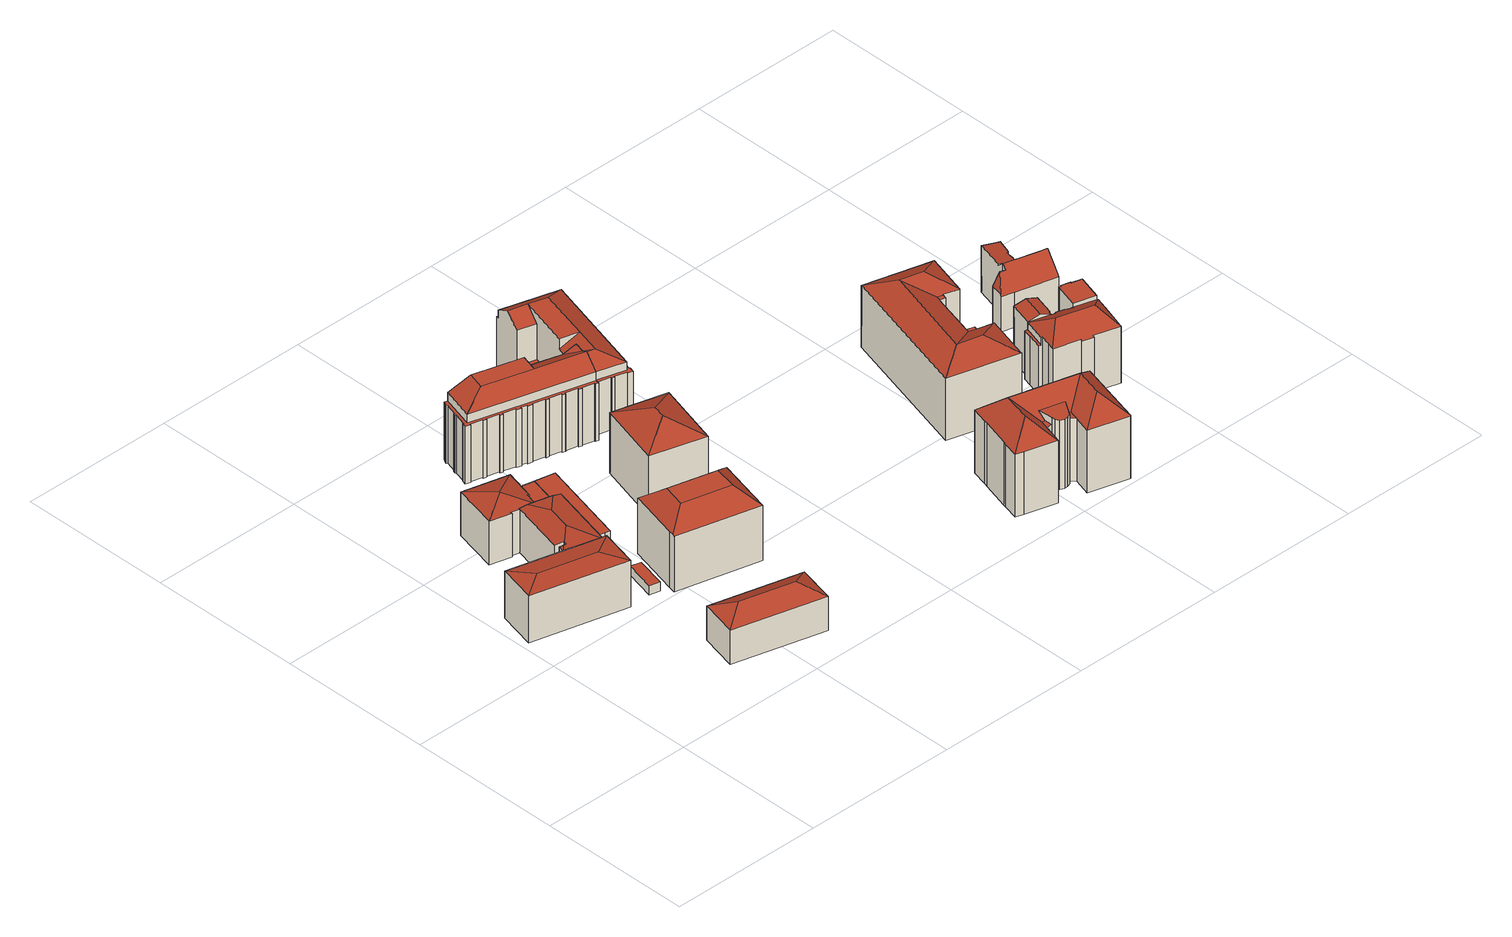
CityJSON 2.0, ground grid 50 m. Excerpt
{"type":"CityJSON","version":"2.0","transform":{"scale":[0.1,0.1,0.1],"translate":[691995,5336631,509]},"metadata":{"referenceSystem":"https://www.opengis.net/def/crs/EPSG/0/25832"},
"CityObjects":{
"building1":{"type":"Building","attributes":{"Gemeindeschluessel":"09162000","HoeheDach":"528.420","HoeheGrund":"511.654","Methode":"1000","NiedrigsteTraufeDesGebaeudes":"527.401","Geometrietyp2DReferenz":"3000","function":"31001_1000","roofType":"3200","measuredHeight":16.77,"storeysAboveGround":5},"address":[{"country":"Germany","locality":"München","thoroughfareName":"Georgenstraße 2"}],"geometry":[{"type":"Solid","lod":"2","boundaries":[[[[0,1,2,3]],[[4,5,6,1]],[[6,7,8,9]],[[1,6,9,2]],[[7,6,5]],[[9,8,10,11,3,2]],[[7,12,10,8]],[[12,13,11,10]],[[4,0,13,12,7,5]],[[13,0,3,11]],[[0,4,1]]]],"semantics":{"surfaces":[{"type":"WallSurface"},{"type":"RoofSurface","Dachneigung":"80.921","Dachorientierung":"194.088","Flaeche":"163.207","Z_MAX":"16.767","Z_MAX_ASL":"528.420","Z_MIN":"15.747","Z_MIN_ASL":"527.401"},{"type":"RoofSurface","Dachneigung":"80.929","Dachorientierung":"284.058","Flaeche":"41.142","Z_MAX":"16.767","Z_MAX_ASL":"528.420","Z_MIN":"15.748","Z_MIN_ASL":"527.402"},{"type":"GroundSurface"},{"type":"RoofSurface","Dachneigung":"80.928","Dachorientierung":"14.071","Flaeche":"163.445","Z_MAX":"16.767","Z_MAX_ASL":"528.420","Z_MIN":"15.747","Z_MIN_ASL":"527.401"},{"type":"RoofSurface","Dachneigung":"80.922","Dachorientierung":"104.102","Flaeche":"41.203","Z_MAX":"16.767","Z_MAX_ASL":"528.420","Z_MIN":"15.747","Z_MIN_ASL":"527.401"}],"values":[[0,1,0,0,2,3,0,0,4,0,5]]}}]},
"building2":{"type":"Building","attributes":{"Gemeindeschluessel":"09162000","HoeheDach":"527.290","HoeheGrund":"511.660","Methode":"2000","NiedrigsteTraufeDesGebaeudes":"526.295","Geometrietyp2DReferenz":"3000","function":"31001_1000","roofType":"3200","measuredHeight":15.63,"storeysAboveGround":5},"geometry":[{"type":"Solid","lod":"2","boundaries":[[[[14,15,16,17,18,19,20,21]],[[22,23,17,16]],[[24,25,26,27,11]],[[28,18,17,23,29]],[[25,30,22,16,15,26]],[[31,32,33,34,35]],[[36,37,38,10]],[[30,25,24,39]],[[10,38,40,31,35,41,42,43,28,29,39,24,11]],[[29,23,22,30,39]],[[36,27,26,15,14,34,33,44,37]],[[35,34,14,21,41]],[[19,18,28,43]],[[27,36,10,11]],[[20,19,43,42]],[[45,32,31,40]],[[33,32,45,44]],[[21,20,42,41]],[[38,37,44,45,40]]]],"semantics":{"surfaces":[{"type":"RoofSurface","Dachneigung":"81.248","Dachorientierung":"283.947","Flaeche":"102.027","Z_MAX":"15.630","Z_MAX_ASL":"527.290","Z_MIN":"14.637","Z_MIN_ASL":"526.297"},{"type":"RoofSurface","Dachneigung":"84.153","Dachorientierung":"14.069","Flaeche":"22.922","Z_MAX":"15.630","Z_MAX_ASL":"527.290","Z_MIN":"15.029","Z_MIN_ASL":"526.690"},{"type":"WallSurface"},{"type":"RoofSurface","Dachneigung":"81.248","Dachorientierung":"103.947","Flaeche":"106.291","Z_MAX":"15.630","Z_MAX_ASL":"527.290","Z_MIN":"14.637","Z_MIN_ASL":"526.298"},{"type":"GroundSurface"},{"type":"RoofSurface","Dachneigung":"84.153","Dachorientierung":"194.082","Flaeche":"59.536","Z_MAX":"15.630","Z_MAX_ASL":"527.290","Z_MIN":"14.635","Z_MIN_ASL":"526.295"},{"type":"RoofSurface","Dachneigung":"81.248","Dachorientierung":"283.947","Flaeche":"1.558","Z_MAX":"14.948","Z_MAX_ASL":"526.609","Z_MIN":"14.723","Z_MIN_ASL":"526.384"}],"values":[[0,1,2,2,3,2,2,2,4,2,5,2,2,2,2,2,6,2,2]]}}]},
"building3":{"type":"Building","attributes":{"Gemeindeschluessel":"09162000","HoeheDach":"526.576","HoeheGrund":"511.751","Methode":"1000","NiedrigsteTraufeDesGebaeudes":"523.169","Geometrietyp2DReferenz":"3000","function":"31001_9998","roofType":"3200","measuredHeight":14.82,"storeysAboveGround":4},"address":[{"country":"Germany","locality":"München","thoroughfareName":"Leopoldstraße 5"}],"geometry":[{"type":"Solid","lod":"2","boundaries":[[[[46,47,48]],[[47,49,50,48]],[[50,51,52,53]],[[47,46,51,49]],[[51,50,49]],[[54,53,52,55]],[[52,51,46,55]],[[48,50,53,54]],[[46,48,54,55]]]],"semantics":{"surfaces":[{"type":"RoofSurface","Dachneigung":"61.515","Dachorientierung":"104.083","Flaeche":"44.832","Z_MAX":"14.825","Z_MAX_ASL":"526.576","Z_MIN":"11.418","Z_MIN_ASL":"523.169"},{"type":"RoofSurface","Dachneigung":"61.511","Dachorientierung":"194.087","Flaeche":"171.423","Z_MAX":"14.825","Z_MAX_ASL":"526.576","Z_MIN":"11.418","Z_MIN_ASL":"523.169"},{"type":"WallSurface"},{"type":"RoofSurface","Dachneigung":"61.538","Dachorientierung":"14.104","Flaeche":"171.265","Z_MAX":"14.825","Z_MAX_ASL":"526.576","Z_MIN":"11.418","Z_MIN_ASL":"523.169"},{"type":"RoofSurface","Dachneigung":"61.511","Dachorientierung":"284.092","Flaeche":"44.880","Z_MAX":"14.825","Z_MAX_ASL":"526.576","Z_MIN":"11.418","Z_MIN_ASL":"523.169"},{"type":"GroundSurface"}],"values":[[0,1,2,3,4,5,2,2,2]]}}]},
"building4":{"type":"Building","attributes":{"Gemeindeschluessel":"09162000","HoeheDach":"528.078","HoeheGrund":"511.365","Methode":"1000","NiedrigsteTraufeDesGebaeudes":"525.990","Geometrietyp2DReferenz":"3000","function":"31001_1000","roofType":"3500","measuredHeight":16.71,"storeysAboveGround":5},"address":[{"country":"Germany","locality":"München","thoroughfareName":"Georgenstraße 2a"}],"geometry":[{"type":"Solid","lod":"2","boundaries":[[[[56,57,58,59]],[[60,61,62,63]],[[64,65,66,67]],[[65,56,59,66]],[[68,69,70,71]],[[72,60,63,73]],[[61,64,67,62]],[[63,62,67,66,59,58,71,70,74,73]],[[57,68,71,58]],[[69,75,74,70]],[[69,68,57,76,75]],[[56,65,76]],[[74,75,72,73]],[[61,60,72,75,76,65,64]],[[57,56,76]]]],"semantics":{"surfaces":[{"type":"WallSurface"},{"type":"GroundSurface"},{"type":"RoofSurface","Dachneigung":"74.700","Dachorientierung":"104.017","Flaeche":"57.543","Z_MAX":"16.713","Z_MAX_ASL":"528.078","Z_MIN":"14.625","Z_MIN_ASL":"525.990"},{"type":"RoofSurface","Dachneigung":"74.703","Dachorientierung":"284.055","Flaeche":"60.080","Z_MAX":"16.713","Z_MAX_ASL":"528.078","Z_MIN":"14.626","Z_MIN_ASL":"525.991"},{"type":"RoofSurface","Dachneigung":"74.657","Dachorientierung":"194.091","Flaeche":"55.814","Z_MAX":"16.713","Z_MAX_ASL":"528.078","Z_MIN":"14.626","Z_MIN_ASL":"525.991"},{"type":"RoofSurface","Dachneigung":"74.656","Dachorientierung":"14.045","Flaeche":"60.099","Z_MAX":"16.713","Z_MAX_ASL":"528.078","Z_MIN":"14.626","Z_MIN_ASL":"525.991"}],"values":[[0,0,0,0,0,0,0,1,0,0,2,3,0,4,5]]}}]},
"building5":{"type":"Building","attributes":{"Gemeindeschluessel":"09162000","HoeheDach":"514.830","HoeheGrund":"511.773","Methode":"1000","NiedrigsteTraufeDesGebaeudes":"514.830","Geometrietyp2DReferenz":"3000","function":"31001_2000","roofType":"1000","measuredHeight":3.06},"geometry":[{"type":"Solid","lod":"2","boundaries":[[[[77,78,79,80]],[[78,77,81,82]],[[83,84,82,81]],[[79,84,83,80]],[[81,77,80,83]],[[84,79,78,82]]]],"semantics":{"surfaces":[{"type":"RoofSurface","Dachneigung":"90.000","Dachorientierung":"-1.000","Flaeche":"34.856","Z_MAX":"3.057","Z_MAX_ASL":"514.830","Z_MIN":"3.057","Z_MIN_ASL":"514.830"},{"type":"WallSurface"},{"type":"GroundSurface"}],"values":[[0,1,2,1,1,1]]}}]},
"building6":{"type":"Building","attributes":{"Gemeindeschluessel":"09162000","HoeheDach":"514.245","HoeheGrund":"511.153","Methode":"1000","NiedrigsteTraufeDesGebaeudes":"514.245","Geometrietyp2DReferenz":"3000","function":"31001_2000","roofType":"1000","measuredHeight":3.09},"geometry":[{"type":"Solid","lod":"2","boundaries":[[[[85,86,87,88,89,90]],[[90,91,92,85]],[[93,86,85,92]],[[89,94,91,90]],[[93,95,87,86]],[[91,94,96,95,93,92]],[[95,96,88,87]],[[88,96,94,89]]]],"semantics":{"surfaces":[{"type":"GroundSurface"},{"type":"WallSurface"},{"type":"RoofSurface","Dachneigung":"90.000","Dachorientierung":"-1.000","Flaeche":"116.256","Z_MAX":"3.092","Z_MAX_ASL":"514.245","Z_MIN":"3.092","Z_MIN_ASL":"514.245"}],"values":[[0,1,1,1,1,2,1,1]]}}]},
"building7":{"type":"Building","attributes":{"Gemeindeschluessel":"09162000","HoeheDach":"535.590","HoeheGrund":"511.753","Methode":"2000","NiedrigsteTraufeDesGebaeudes":"530.414","Geometrietyp2DReferenz":"3000","function":"31001_9998","roofType":"3400","measuredHeight":23.84,"storeysAboveGround":6},"address":[{"country":"Germany","locality":"München","thoroughfareName":"Leopoldstraße 7"}],"geometry":[{"type":"Solid","lod":"2","boundaries":[[[[97,98,99,100,101]],[[102,103,104,105]],[[106,107,108,99,98]],[[103,109,97,101]],[[110,100,99,108,111]],[[111,108,107,112,113]],[[101,100,110,114]],[[109,106,98,97]],[[103,101,114,104]],[[112,102,105,113]],[[109,103,102,112,107,106]],[[113,105,104,114,110,111]]]],"semantics":{"surfaces":[{"type":"RoofSurface","Dachneigung":"48.977","Dachorientierung":"194.218","Flaeche":"173.024","Z_MAX":"23.837","Z_MAX_ASL":"535.590","Z_MIN":"18.661","Z_MIN_ASL":"530.414"},{"type":"WallSurface"},{"type":"RoofSurface","Dachneigung":"48.977","Dachorientierung":"284.200","Flaeche":"96.337","Z_MAX":"23.837","Z_MAX_ASL":"535.590","Z_MIN":"19.028","Z_MIN_ASL":"530.781"},{"type":"RoofSurface","Dachneigung":"48.977","Dachorientierung":"104.200","Flaeche":"107.074","Z_MAX":"23.837","Z_MAX_ASL":"535.590","Z_MIN":"18.661","Z_MIN_ASL":"530.414"},{"type":"RoofSurface","Dachneigung":"90.000","Dachorientierung":"-1.000","Flaeche":"122.056","Z_MAX":"23.837","Z_MAX_ASL":"535.590","Z_MIN":"23.837","Z_MIN_ASL":"535.590"},{"type":"RoofSurface","Dachneigung":"48.977","Dachorientierung":"14.218","Flaeche":"173.014","Z_MAX":"23.837","Z_MAX_ASL":"535.590","Z_MIN":"18.661","Z_MIN_ASL":"530.414"},{"type":"GroundSurface"}],"values":[[0,1,2,3,1,1,1,4,1,1,5,6]]}}]},
"building8":{"type":"Building","attributes":{"Gemeindeschluessel":"09162000","HoeheDach":"514.227","HoeheGrund":"511.153","Methode":"1000","NiedrigsteTraufeDesGebaeudes":"514.227","Geometrietyp2DReferenz":"3000","function":"31001_2000","roofType":"1000","measuredHeight":3.07},"geometry":[{"type":"Solid","lod":"2","boundaries":[[[[115,93,86,116]],[[115,116,117,118]],[[117,116,86,119,120,121]],[[118,122,123,124,93,115]],[[123,122,121,120]],[[122,118,117,121]],[[124,123,120,119]],[[93,124,119,86]]]],"semantics":{"surfaces":[{"type":"WallSurface"},{"type":"GroundSurface"},{"type":"RoofSurface","Dachneigung":"90.000","Dachorientierung":"-1.000","Flaeche":"197.119","Z_MAX":"3.074","Z_MAX_ASL":"514.227","Z_MIN":"3.074","Z_MIN_ASL":"514.227"}],"values":[[0,0,1,2,0,0,0,0]]}}]},
"building9":{"type":"Building","attributes":{"Gemeindeschluessel":"09162000","HoeheDach":"535.360","HoeheGrund":"509.820","Methode":"2000","NiedrigsteTraufeDesGebaeudes":"529.230","Geometrietyp2DReferenz":"3000","function":"31001_9998","roofType":"3100","measuredHeight":25.54,"storeysAboveGround":6},"address":[{"country":"Germany","locality":"München","thoroughfareName":"Leopoldstraße 11"}],"geometry":[{"type":"Solid","lod":"2","boundaries":[[[[125,126,127,128]],[[129,130,131,132]],[[133,134,135,136]],[[137,138,139,140]],[[141,142,143,144]],[[138,145,146,139]],[[147,144,143,148,149,150,151,152,153,128,127,154,132,131,155,156,157,158,159,160,161,162,163,140,139,146,164,165,166,167,168,169,170,171,136,135,172,173,174,175,176,177,178,179,180,181,182,183]],[[184,185,177,176]],[[186,187,175,174]],[[188,189,151,150]],[[190,133,136,171]],[[191,137,140,163]],[[192,188,150,149]],[[193,194,195,196,197,198,199,145,138,137,191,200,201,202,203,204,205,206,207,130,129,208,126,125,209,210,189,188,192,211,142,141,212,213,214,215,216,217,218,219,185,184,187,186,220,221,134,133,190]],[[210,209,153,152]],[[200,191,163,162]],[[209,125,128,153]],[[126,208,154,127]],[[197,196,167,166]],[[222,223,224,225]],[[201,200,162,161]],[[182,226,227,228,229,214,213,183]],[[194,193,170,169]],[[221,220,173,172]],[[196,195,168,167]],[[187,184,176,175]],[[230,223,222,229,228]],[[226,231,227]],[[218,217,180,179]],[[199,198,165,164]],[[195,194,169,168]],[[206,205,157,156]],[[198,197,166,165]],[[202,201,161,160]],[[145,199,164,146]],[[219,218,179,178]],[[229,222,215,214]],[[208,129,132,154]],[[185,219,178,177]],[[171,170,193,190]],[[212,141,144,147]],[[227,231,232,233,230,228]],[[220,186,174,173]],[[234,230,233]],[[234,224,223,230]],[[180,217,216,225,224,234,233,232,181]],[[213,212,147,183]],[[134,221,172,135]],[[203,202,160,159]],[[204,203,159,158]],[[211,192,149,148]],[[226,182,181,232,231]],[[207,206,156,155]],[[205,204,158,157]],[[130,207,155,131]],[[189,210,152,151]],[[142,211,148,143]],[[216,215,222,225]]]],"semantics":{"surfaces":[{"type":"WallSurface"},{"type":"GroundSurface"},{"type":"RoofSurface","Dachneigung":"90.000","Dachorientierung":"-1.000","Flaeche":"55.404","Z_MAX":"19.410","Z_MAX_ASL":"529.230","Z_MIN":"19.410","Z_MIN_ASL":"529.230"},{"type":"RoofSurface","Dachneigung":"64.761","Dachorientierung":"287.936","Flaeche":"65.147","Z_MAX":"25.540","Z_MAX_ASL":"535.360","Z_MIN":"22.230","Z_MIN_ASL":"532.050"},{"type":"RoofSurface","Dachneigung":"57.359","Dachorientierung":"197.922","Flaeche":"220.010","Z_MAX":"25.540","Z_MAX_ASL":"535.360","Z_MIN":"22.230","Z_MIN_ASL":"532.050"},{"type":"RoofSurface","Dachneigung":"64.262","Dachorientierung":"287.938","Flaeche":"8.071","Z_MAX":"24.257","Z_MAX_ASL":"534.077","Z_MIN":"22.272","Z_MIN_ASL":"532.092"},{"type":"RoofSurface","Dachneigung":"60.676","Dachorientierung":"17.922","Flaeche":"98.363","Z_MAX":"25.540","Z_MAX_ASL":"535.360","Z_MIN":"22.272","Z_MIN_ASL":"532.092"},{"type":"RoofSurface","Dachneigung":"90.000","Dachorientierung":"-1.000","Flaeche":"95.013","Z_MAX":"25.540","Z_MAX_ASL":"535.360","Z_MIN":"25.540","Z_MIN_ASL":"535.360"}],"values":[[0,0,0,0,0,0,1,0,0,0,0,0,0,2,0,0,0,0,0,3,0,0,0,0,0,0,4,5,0,0,0,0,0,0,0,0,0,0,0,0,0,6,0,0,7,0,0,0,0,0,0,0,0,0,0,0,0,0]]}}]},
"building10":{"type":"Building","attributes":{"Gemeindeschluessel":"09162000","HoeheDach":"536.372","HoeheGrund":"511.566","Methode":"1000","NiedrigsteTraufeDesGebaeudes":"532.000","Geometrietyp2DReferenz":"3000","function":"31001_9998","roofType":"3200","measuredHeight":24.81,"storeysAboveGround":6},"address":[{"country":"Germany","locality":"München","thoroughfareName":"Leopoldstraße 9"}],"geometry":[{"type":"Solid","lod":"2","boundaries":[[[[235,236,237,238,239]],[[240,241,235,239]],[[242,243,244,245]],[[243,236,235,241]],[[238,244,240,239]],[[245,244,238]],[[237,242,245,238]],[[237,236,243,242]],[[244,243,241,240]]]],"semantics":{"surfaces":[{"type":"WallSurface"},{"type":"GroundSurface"},{"type":"RoofSurface","Dachneigung":"64.249","Dachorientierung":"285.564","Flaeche":"130.618","Z_MAX":"24.806","Z_MAX_ASL":"536.372","Z_MIN":"20.447","Z_MIN_ASL":"532.013"},{"type":"RoofSurface","Dachneigung":"64.243","Dachorientierung":"195.753","Flaeche":"90.582","Z_MAX":"24.806","Z_MAX_ASL":"536.372","Z_MIN":"20.447","Z_MIN_ASL":"532.013"},{"type":"RoofSurface","Dachneigung":"64.249","Dachorientierung":"105.564","Flaeche":"130.719","Z_MAX":"24.806","Z_MAX_ASL":"536.372","Z_MIN":"20.450","Z_MIN_ASL":"532.016"},{"type":"RoofSurface","Dachneigung":"64.240","Dachorientierung":"15.712","Flaeche":"90.761","Z_MAX":"24.806","Z_MAX_ASL":"536.372","Z_MIN":"20.434","Z_MIN_ASL":"532.000"}],"values":[[0,1,2,0,0,3,4,5,0]]}}]},
"building11":{"type":"Building","attributes":{"Gemeindeschluessel":"09162000","HoeheDach":"535.440","HoeheGrund":"511.610","Methode":"2000","NiedrigsteTraufeDesGebaeudes":"515.420","Geometrietyp2DReferenz":"3000","function":"31001_9998","roofType":"3100","measuredHeight":23.83,"storeysAboveGround":6},"address":[{"country":"Germany","locality":"München","thoroughfareName":"Leopoldstraße 11a"}],"geometry":[{"type":"Solid","lod":"2","boundaries":[[[[246,247,248,229]],[[249,250,251,252]],[[253,254,255,256]],[[257,258,259,260]],[[261,262,263,264]],[[265,266,267,268]],[[269,270,271,272]],[[273,274,275,276]],[[277,278,279,280]],[[266,281,282,267]],[[283,248,247]],[[284,249,252,285]],[[278,286,287,279]],[[288,289,290,291]],[[292,293,294,295]],[[296,297,298,299]],[[286,300,301,287]],[[302,303,304,305]],[[294,296,299,295]],[[306,307,308,309]],[[264,263,309,308]],[[274,310,311,275]],[[255,254,312,313]],[[314,315,306,309,263,262,316,317,318,319,320,321,322]],[[310,257,260,311]],[[323,324,325,326]],[[327,328,329,330]],[[302,331,332,226,283,247]],[[333,316,262,261,307,306,315,334]],[[335,336,246,229]],[[270,265,268,271]],[[307,261,264,308]],[[246,336,337,338]],[[339,284,285,340]],[[341,342,343,344]],[[297,345,346,298]],[[347,313,312,335,229,248,283,226]],[[348,253,256,349]],[[253,348,250,249,284,339,350,351,258,257,310,274,273,324,323,328,327,352,353,354,281,266,265,270,269,355,356,357,289,288,358,345,297,296,294,293,359,300,286,278,277,360,361,342,341,362,363,364,365,321,320,337,336,335,312,254]],[[366,350,339,340]],[[360,277,280,367]],[[319,318,304,303,338]],[[359,293,292,368]],[[258,351,369,259]],[[342,361,370,343]],[[357,356,371,372]],[[300,359,368,301]],[[364,363,373,374]],[[345,358,375,346]],[[303,302,247,246,338]],[[358,288,291,375]],[[351,350,366,369]],[[365,364,374,376]],[[324,273,276,325]],[[304,318,317,377]],[[315,314,347,226,332,334]],[[321,365,376,322]],[[361,360,367,370]],[[250,348,349,251]],[[337,320,319,338]],[[333,377,317,316]],[[281,354,378,282]],[[289,357,372,290]],[[328,323,326,329]],[[352,327,330,379]],[[353,352,379,380]],[[363,362,381,373]],[[355,269,272,382]],[[362,341,344,381]],[[285,252,251,349,256,255,313,347,314,322,376,374,373,381,344,343,370,367,280,279,287,301,368,292,295,299,298,346,375,291,290,372,371,382,272,271,268,267,282,378,380,379,330,329,326,325,276,275,311,260,259,369,366,340]],[[334,332,331,305,304,377,333]],[[356,355,382,371]],[[305,331,302]],[[354,353,380,378]]]],"semantics":{"surfaces":[{"type":"RoofSurface","Dachneigung":"55.836","Dachorientierung":"197.861","Flaeche":"35.610","Z_MAX":"23.830","Z_MAX_ASL":"535.440","Z_MIN":"20.420","Z_MIN_ASL":"532.030"},{"type":"WallSurface"},{"type":"RoofSurface","Dachneigung":"59.972","Dachorientierung":"17.862","Flaeche":"3.222","Z_MAX":"23.830","Z_MAX_ASL":"535.440","Z_MIN":"22.512","Z_MIN_ASL":"534.122"},{"type":"RoofSurface","Dachneigung":"90.000","Dachorientierung":"-1.000","Flaeche":"111.207","Z_MAX":"23.830","Z_MAX_ASL":"535.440","Z_MIN":"23.830","Z_MIN_ASL":"535.440"},{"type":"RoofSurface","Dachneigung":"90.000","Dachorientierung":"-1.000","Flaeche":"9.729","Z_MAX":"3.810","Z_MAX_ASL":"515.420","Z_MIN":"3.810","Z_MIN_ASL":"515.420"},{"type":"RoofSurface","Dachneigung":"61.703","Dachorientierung":"287.923","Flaeche":"32.700","Z_MAX":"23.830","Z_MAX_ASL":"535.440","Z_MIN":"20.420","Z_MIN_ASL":"532.030"},{"type":"RoofSurface","Dachneigung":"90.000","Dachorientierung":"-1.000","Flaeche":"83.592","Z_MAX":"8.540","Z_MAX_ASL":"520.150","Z_MIN":"8.540","Z_MIN_ASL":"520.150"},{"type":"RoofSurface","Dachneigung":"90.000","Dachorientierung":"-1.000","Flaeche":"71.539","Z_MAX":"17.660","Z_MAX_ASL":"529.270","Z_MIN":"17.660","Z_MIN_ASL":"529.270"},{"type":"RoofSurface","Dachneigung":"57.177","Dachorientierung":"17.861","Flaeche":"99.824","Z_MAX":"23.830","Z_MAX_ASL":"535.440","Z_MIN":"20.420","Z_MIN_ASL":"532.030"},{"type":"RoofSurface","Dachneigung":"63.481","Dachorientierung":"107.923","Flaeche":"239.345","Z_MAX":"23.830","Z_MAX_ASL":"535.440","Z_MIN":"20.420","Z_MIN_ASL":"532.030"},{"type":"RoofSurface","Dachneigung":"55.671","Dachorientierung":"197.862","Flaeche":"36.991","Z_MAX":"23.830","Z_MAX_ASL":"535.440","Z_MIN":"20.420","Z_MIN_ASL":"532.030"},{"type":"GroundSurface"}],"values":[[0,1,1,1,1,1,1,1,1,1,2,1,1,1,1,1,1,3,1,1,4,1,1,1,1,1,1,5,6,1,1,1,1,1,1,1,1,1,7,1,1,8,1,1,1,1,1,1,1,9,1,1,1,1,10,1,1,1,1,1,1,1,1,1,1,1,1,1,1,11,1,1,1,1]]}}]},
"building12":{"type":"Building","attributes":{"Gemeindeschluessel":"09162000","HoeheDach":"538.441","HoeheGrund":"511.150","Methode":"2000","NiedrigsteTraufeDesGebaeudes":"532.210","Geometrietyp2DReferenz":"3000","function":"31001_9998","roofType":"3200","measuredHeight":27.29,"storeysAboveGround":6},"address":[{"country":"Germany","locality":"München","thoroughfareName":"Leopoldstraße 20"}],"geometry":[{"type":"Solid","lod":"2","boundaries":[[[[383,384,385,386]],[[387,388,389,390]],[[384,391,392,385]],[[393,394,395,396]],[[397,398,399,400]],[[401,402,403,404]],[[390,405,406,387]],[[407,408,409,410]],[[411,399,398,412,413,414]],[[415,383,386,416]],[[393,407,417,394]],[[418,397,400,419,420,421,417,422]],[[421,420,423,424]],[[397,418,412,398]],[[413,425,426,414]],[[425,401,404,426]],[[427,424,423,428,429]],[[423,420,419,428]],[[430,427,429,431,416,386,385,392,411,414,426,404,403,432,388,387,406,433,409,408,434]],[[425,413,412,418,422,435]],[[433,436,437,410,409]],[[422,437,436,405,390,389,438,402,435]],[[417,421,424,395,394]],[[439,415,416,431]],[[437,422,417,407,410]],[[411,392,391,399]],[[402,438,432,403]],[[438,389,388,432]],[[425,435,402,401]],[[405,436,433,406]],[[431,429,428,439]],[[427,430,395,424]],[[419,400,399,391,384,383,415,439,428]],[[396,434,408,407,393]],[[396,395,430,434]]]],"semantics":{"surfaces":[{"type":"WallSurface"},{"type":"RoofSurface","Dachneigung":"46.878","Dachorientierung":"197.275","Flaeche":"60.232","Z_MAX":"27.290","Z_MAX_ASL":"538.440","Z_MIN":"21.066","Z_MIN_ASL":"532.216"},{"type":"RoofSurface","Dachneigung":"46.851","Dachorientierung":"107.507","Flaeche":"143.962","Z_MAX":"27.290","Z_MAX_ASL":"538.440","Z_MIN":"21.107","Z_MIN_ASL":"532.257"},{"type":"RoofSurface","Dachneigung":"46.865","Dachorientierung":"197.309","Flaeche":"117.031","Z_MAX":"27.290","Z_MAX_ASL":"538.440","Z_MIN":"21.060","Z_MIN_ASL":"532.210"},{"type":"RoofSurface","Dachneigung":"89.992","Dachorientierung":"-1.000","Flaeche":"4.229","Z_MAX":"21.060","Z_MAX_ASL":"532.210","Z_MIN":"21.060","Z_MIN_ASL":"532.210"},{"type":"RoofSurface","Dachneigung":"89.987","Dachorientierung":"-1.000","Flaeche":"4.022","Z_MAX":"21.061","Z_MAX_ASL":"532.211","Z_MIN":"21.060","Z_MIN_ASL":"532.210"},{"type":"GroundSurface"},{"type":"RoofSurface","Dachneigung":"46.831","Dachorientierung":"107.503","Flaeche":"84.726","Z_MAX":"27.291","Z_MAX_ASL":"538.441","Z_MIN":"21.060","Z_MIN_ASL":"532.210"},{"type":"RoofSurface","Dachneigung":"46.828","Dachorientierung":"287.507","Flaeche":"144.816","Z_MAX":"27.291","Z_MAX_ASL":"538.441","Z_MIN":"21.076","Z_MIN_ASL":"532.226"},{"type":"RoofSurface","Dachneigung":"46.860","Dachorientierung":"287.529","Flaeche":"84.879","Z_MAX":"27.290","Z_MAX_ASL":"538.440","Z_MIN":"21.060","Z_MIN_ASL":"532.210"},{"type":"RoofSurface","Dachneigung":"46.858","Dachorientierung":"17.314","Flaeche":"259.672","Z_MAX":"27.290","Z_MAX_ASL":"538.440","Z_MIN":"21.107","Z_MIN_ASL":"532.257"},{"type":"RoofSurface","Dachneigung":"46.812","Dachorientierung":"197.305","Flaeche":"60.016","Z_MAX":"27.291","Z_MAX_ASL":"538.441","Z_MIN":"21.078","Z_MIN_ASL":"532.228"},{"type":"RoofSurface","Dachneigung":"90.000","Dachorientierung":"-1.000","Flaeche":"40.134","Z_MAX":"23.280","Z_MAX_ASL":"534.430","Z_MIN":"23.280","Z_MIN_ASL":"534.430"}],"values":[[0,0,0,1,0,0,0,0,0,0,2,3,4,5,0,0,0,0,6,7,0,8,9,0,10,0,0,0,11,0,0,0,12,0,0]]}}]},
"building13":{"type":"Building","attributes":{"Gemeindeschluessel":"09162000","HoeheDach":"535.920","HoeheGrund":"511.355","Methode":"2000","NiedrigsteTraufeDesGebaeudes":"532.130","Geometrietyp2DReferenz":"3000","function":"31001_9998","roofType":"3200","measuredHeight":24.57,"storeysAboveGround":6},"address":[{"country":"Germany","locality":"München","thoroughfareName":"Leopoldstraße 24,26"}],"geometry":[{"type":"Solid","lod":"2","boundaries":[[[[440,441,442]],[[443,444,445,442,441,446,447]],[[448,449,450,451,452]],[[453,454,455]],[[456,457,458,459]],[[453,451,450,460,461,454]],[[462,463,461,446]],[[464,465,466,463]],[[467,468,469,440]],[[470,471,459,458,448,452,472,465,464,468,467,473]],[[461,463,466,455,454]],[[469,462,446,441,440]],[[445,444,470,473]],[[469,468,464,463,462]],[[449,474,460,450]],[[472,453,455,466,465]],[[467,440,442,445,473]],[[470,444,443,475,471]],[[451,453,472,452]],[[443,447,476,475]],[[461,460,474,457,456,476,447,446]],[[458,457,474,449,448]],[[471,475,476,456,459]]]],"semantics":{"surfaces":[{"type":"RoofSurface","Dachneigung":"61.341","Dachorientierung":"105.564","Flaeche":"56.065","Z_MAX":"24.565","Z_MAX_ASL":"535.920","Z_MIN":"20.797","Z_MIN_ASL":"532.152"},{"type":"RoofSurface","Dachneigung":"62.219","Dachorientierung":"195.013","Flaeche":"59.397","Z_MAX":"24.565","Z_MAX_ASL":"535.920","Z_MIN":"20.775","Z_MIN_ASL":"532.130"},{"type":"WallSurface"},{"type":"RoofSurface","Dachneigung":"63.801","Dachorientierung":"105.545","Flaeche":"64.019","Z_MAX":"24.565","Z_MAX_ASL":"535.920","Z_MIN":"20.833","Z_MIN_ASL":"532.188"},{"type":"RoofSurface","Dachneigung":"63.795","Dachorientierung":"15.019","Flaeche":"68.479","Z_MAX":"24.565","Z_MAX_ASL":"535.920","Z_MIN":"20.775","Z_MIN_ASL":"532.130"},{"type":"RoofSurface","Dachneigung":"63.970","Dachorientierung":"285.538","Flaeche":"336.929","Z_MAX":"24.565","Z_MAX_ASL":"535.920","Z_MIN":"20.838","Z_MIN_ASL":"532.193"},{"type":"GroundSurface"},{"type":"RoofSurface","Dachneigung":"63.802","Dachorientierung":"195.015","Flaeche":"134.231","Z_MAX":"24.565","Z_MAX_ASL":"535.920","Z_MIN":"20.800","Z_MIN_ASL":"532.155"},{"type":"RoofSurface","Dachneigung":"62.221","Dachorientierung":"15.014","Flaeche":"121.582","Z_MAX":"24.565","Z_MAX_ASL":"535.920","Z_MIN":"20.797","Z_MIN_ASL":"532.152"},{"type":"RoofSurface","Dachneigung":"90.000","Dachorientierung":"-1.000","Flaeche":"2.679","Z_MAX":"20.775","Z_MAX_ASL":"532.130","Z_MIN":"20.775","Z_MIN_ASL":"532.130"},{"type":"RoofSurface","Dachneigung":"90.000","Dachorientierung":"-1.000","Flaeche":"2.695","Z_MAX":"20.775","Z_MAX_ASL":"532.130","Z_MIN":"20.775","Z_MIN_ASL":"532.130"},{"type":"RoofSurface","Dachneigung":"63.965","Dachorientierung":"105.536","Flaeche":"213.102","Z_MAX":"24.565","Z_MAX_ASL":"535.920","Z_MIN":"20.775","Z_MIN_ASL":"532.130"}],"values":[[0,1,2,3,2,4,5,2,2,6,7,8,2,2,9,2,2,2,2,10,11,2,2]]}}]},
"building14":{"type":"Building","attributes":{"Gemeindeschluessel":"09162000","HoeheDach":"534.060","HoeheGrund":"510.904","Methode":"2000","NiedrigsteTraufeDesGebaeudes":"526.454","Geometrietyp2DReferenz":"3000","function":"31001_9998","roofType":"3200","measuredHeight":23.16,"storeysAboveGround":5},"address":[{"country":"Germany","locality":"München","thoroughfareName":"Ohmstraße 1"}],"geometry":[{"type":"Solid","lod":"2","boundaries":[[[[477,478,479,480,481]],[[482,483,484,485,486]],[[487,488,489,490]],[[491,492,493,494]],[[495,496,497,498,499,494,493,500,501,502,503,504,505,506,507,508,509,510,511,512,513,514,515,516,517,518,519,520,521,522,523,490,489,524,525,477,481]],[[526,527,514,513]],[[521,528,529,530,531,522]],[[505,532,533,506]],[[534,535,497,496]],[[536,534,496,495]],[[537,538,518,517]],[[539,540,541,542,543]],[[544,478,477,525]],[[531,545,523,522]],[[545,487,490,523]],[[493,492,546,486,485,500]],[[547,479,478,544,548]],[[532,549,541,540]],[[487,545,531,530,550,538,537,551,488]],[[533,552,507,506]],[[518,538,550,553,554,519]],[[516,555,556,551,537,517]],[[511,510,557,558]],[[488,559,548,544,525,524,489]],[[528,560,554,553,529]],[[557,561,543,542,562,563,564,547,548,559,556,555,565,527,526,566,558]],[[480,536,495,481]],[[502,483,482,567,563,562,503]],[[568,552,533,532,540,539]],[[549,532,505,504]],[[566,526,513,512]],[[565,555,516,515]],[[535,534,536,480,479,547,564,569,570,571]],[[515,514,527,565]],[[508,568,539,543,561,509]],[[554,560,520,519]],[[558,566,512,511]],[[560,528,521,520]],[[550,530,529,553]],[[546,567,482,486]],[[552,568,508,507]],[[488,551,556,559]],[[485,484,501,500]],[[503,562,542,541,549,504]],[[561,557,510,509]],[[484,483,502,501]],[[563,567,546,492,491,569,564]],[[571,570,499,498]],[[535,571,498,497]],[[499,570,569,491,494]]]],"semantics":{"surfaces":[{"type":"WallSurface"},{"type":"RoofSurface","Dachneigung":"90.000","Dachorientierung":"-1.000","Flaeche":"6.979","Z_MAX":"16.322","Z_MAX_ASL":"527.226","Z_MIN":"16.322","Z_MIN_ASL":"527.226"},{"type":"GroundSurface"},{"type":"RoofSurface","Dachneigung":"47.292","Dachorientierung":"106.473","Flaeche":"35.928","Z_MAX":"23.156","Z_MAX_ASL":"534.060","Z_MIN":"19.285","Z_MIN_ASL":"530.189"},{"type":"RoofSurface","Dachneigung":"73.587","Dachorientierung":"286.473","Flaeche":"32.003","Z_MAX":"19.856","Z_MAX_ASL":"530.760","Z_MIN":"18.720","Z_MIN_ASL":"529.624"},{"type":"RoofSurface","Dachneigung":"90.000","Dachorientierung":"-1.000","Flaeche":"60.221","Z_MAX":"19.956","Z_MAX_ASL":"530.860","Z_MIN":"19.956","Z_MIN_ASL":"530.860"},{"type":"RoofSurface","Dachneigung":"80.891","Dachorientierung":"15.440","Flaeche":"2.249","Z_MAX":"15.697","Z_MAX_ASL":"526.600","Z_MIN":"15.550","Z_MIN_ASL":"526.454"},{"type":"RoofSurface","Dachneigung":"58.435","Dachorientierung":"15.440","Flaeche":"147.174","Z_MAX":"23.156","Z_MAX_ASL":"534.060","Z_MIN":"18.031","Z_MIN_ASL":"528.934"},{"type":"RoofSurface","Dachneigung":"73.587","Dachorientierung":"106.473","Flaeche":"28.699","Z_MAX":"19.856","Z_MAX_ASL":"530.760","Z_MIN":"18.819","Z_MIN_ASL":"529.723"},{"type":"RoofSurface","Dachneigung":"58.435","Dachorientierung":"195.440","Flaeche":"133.241","Z_MAX":"23.156","Z_MAX_ASL":"534.060","Z_MIN":"18.727","Z_MIN_ASL":"529.631"},{"type":"RoofSurface","Dachneigung":"47.292","Dachorientierung":"286.473","Flaeche":"44.474","Z_MAX":"23.156","Z_MAX_ASL":"534.060","Z_MIN":"18.696","Z_MIN_ASL":"529.600"}],"values":[[0,1,0,0,2,0,0,0,0,0,0,0,0,0,0,0,3,4,5,0,0,0,0,0,6,7,0,0,8,0,0,0,9,0,0,0,0,0,0,0,0,0,0,0,0,0,10,0,0,0]]}}]},
"building15":{"type":"Building","attributes":{"Gemeindeschluessel":"09162000","HoeheDach":"528.330","HoeheGrund":"510.633","Methode":"2000","NiedrigsteTraufeDesGebaeudes":"522.482","Geometrietyp2DReferenz":"3000","function":"31001_9998","roofType":"3100","measuredHeight":17.7,"storeysAboveGround":3},"geometry":[{"type":"Solid","lod":"2","boundaries":[[[[572,573,574,575]],[[576,577,578,579]],[[575,580,581,572]],[[582,583,584]],[[585,586,587,588]],[[585,588,589,590,591,592,593,594,595,596,597,598]],[[599,600,601,602]],[[603,592,591]],[[604,605,597,596,606]],[[607,574,573,608]],[[609,595,594]],[[593,610,594]],[[578,577,603,591,590,611]],[[612,613,614,615]],[[589,588,587,616]],[[579,581,580,576]],[[604,617,582,584,605]],[[586,585,598,599,602]],[[614,600,599,598,597,605,584,583,615]],[[589,616,611,590]],[[600,614,613,601]],[[606,596,595,609,607,608]],[[574,607,609,594,610,592,603,577,576,580,575]],[[612,615,583,582,617]],[[593,592,610]],[[602,601,613,612,617,604,606,608,573,572,581,579,578,611,616,587,586]]]],"semantics":{"surfaces":[{"type":"WallSurface"},{"type":"RoofSurface","Dachneigung":"26.577","Dachorientierung":"285.269","Flaeche":"10.029","Z_MAX":"16.426","Z_MAX_ASL":"527.059","Z_MIN":"12.197","Z_MIN_ASL":"522.830"},{"type":"RoofSurface","Dachneigung":"47.450","Dachorientierung":"15.139","Flaeche":"81.977","Z_MAX":"17.697","Z_MAX_ASL":"528.330","Z_MIN":"12.170","Z_MIN_ASL":"522.803"},{"type":"RoofSurface","Dachneigung":"45.366","Dachorientierung":"195.124","Flaeche":"134.077","Z_MAX":"17.697","Z_MAX_ASL":"528.330","Z_MIN":"11.849","Z_MIN_ASL":"522.482"},{"type":"RoofSurface","Dachneigung":"78.844","Dachorientierung":"105.244","Flaeche":"55.202","Z_MAX":"15.618","Z_MAX_ASL":"526.251","Z_MIN":"14.446","Z_MIN_ASL":"525.079"},{"type":"GroundSurface"}],"values":[[0,0,0,1,0,2,0,0,0,0,0,0,0,0,0,0,0,0,3,0,0,0,4,0,0,5]]}}]}
},
"vertices":[
[346,651,184],[315,527,184],[315,527,27],[346,651,27],[269,604,194],[85,650,194],[8,604,184],[39,728,184],[39,728,27],[8,604,27],[241,677,27],[338,653,27],[241,677,184],[338,653,184],
[252,718,177],[300,762,183],[319,837,183],[295,904,177],[271,910,173],[270,908,173],[225,726,173],[252,719,177],[371,885,177],[319,898,177],[392,865,27],[392,865,173],[339,655,173],[338,653,173],[271,910,27],[319,898,27],[395,879,173],[227,712,27],[227,712,174],[241,709,176],[249,707,176],[249,707,27],[241,677,173],[244,690,174],[244,690,27],[395,879,27],[223,695,27],[252,719,27],[225,726,27],[270,908,27],[226,694,174],[223,695,174],
[652,205,142],[576,159,176],[622,83,142],[404,202,176],[328,157,142],[358,279,142],[358,279,28],[328,157,28],[622,83,28],[652,205,28],
[212,1075,170],[360,1038,170],[360,1038,24],[212,1075,24],[270,908,171],[244,915,171],[244,915,24],[270,908,24],[244,911,170],[175,928,170],[175,928,24],[244,911,24],[335,938,170],[330,940,171],[330,940,24],[335,938,24],[271,910,172],[271,910,24],[319,898,24],[319,898,171],[268,983,191],
[445,620,58],[412,629,58],[387,529,58],[420,521,58],[445,620,28],[412,629,28],[420,521,28],[387,529,28],
[401,1103,22],[495,1083,22],[452,914,22],[400,928,22],[427,1040,22],[388,1049,22],[388,1049,52],[401,1103,52],[495,1083,52],[427,1040,52],[452,914,52],[400,928,52],
[668,498,266],[512,537,266],[445,497,218],[444,493,214],[711,426,214],[749,617,214],[759,615,214],[759,615,28],[749,617,28],[531,611,266],[491,679,218],[449,514,218],[686,572,266],[444,493,28],[449,514,28],[492,683,214],[492,683,28],[711,426,28],
[422,799,52],[422,799,22],[470,786,22],[470,786,52],[560,1070,22],[487,783,22],[470,787,22],[470,787,52],[487,783,52],[560,1070,52],
[678,1164,202],[679,1167,202],[679,1167,8],[678,1164,8],[639,1175,202],[630,1177,202],[630,1177,8],[639,1175,8],[397,1259,202],[400,1258,202],[400,1258,8],[397,1259,8],[505,1216,202],[504,1212,202],[504,1212,8],[505,1216,8],[774,1137,202],[775,1140,202],[775,1140,8],[774,1137,8],[495,1215,202],[495,1215,8],[784,1134,8],[736,1151,8],[736,1148,8],[726,1150,8],[727,1154,8],[688,1164,8],[687,1161,8],[640,1178,8],[631,1181,8],[592,1191,8],[591,1188,8],[576,1192,8],[577,1196,8],[559,1201,8],[558,1197,8],[543,1202,8],[544,1205,8],[495,1219,8],[457,1229,8],[456,1226,8],[446,1229,8],[447,1232,8],[409,1243,8],[408,1239,8],[393,1244,8],[411,1297,8],[408,1298,8],[410,1307,8],[414,1306,8],[425,1345,8],[421,1346,8],[424,1356,8],[427,1355,8],[429,1362,8],[721,1280,8],[817,1253,8],[785,1137,8],[425,1345,202],[421,1346,202],[410,1307,202],[414,1306,202],[726,1150,202],[727,1154,202],[393,1244,202],[544,1205,202],[736,1148,202],[408,1239,202],[409,1243,202],[447,1232,202],[446,1229,202],[456,1226,202],[457,1229,202],[495,1219,202],[543,1202,202],[558,1197,202],[559,1201,202],[577,1196,202],[576,1192,202],[591,1188,202],[592,1191,202],[631,1181,202],[640,1178,202],[687,1161,202],[688,1164,202],[736,1151,202],[784,1134,202],[785,1137,202],[787,1147,202],[408,1253,202],[438,1359,202],[429,1362,202],[427,1355,202],[424,1356,202],[408,1298,202],[411,1297,202],[408,1253,230],[490,1284,264],[506,1340,264],[438,1359,230],[817,1253,251],[808,1219,251],[801,1197,264],[787,1147,230],[647,1240,264],[777,1264,231],[721,1280,231],[663,1296,231],[663,1296,264],
[864,945,26],[864,945,230],[864,944,230],[804,732,230],[804,732,26],[630,781,26],[690,993,26],[752,882,274],[690,993,230],[630,781,230],[742,843,274],
[877,1122,230],[825,1189,264],[801,1196,264],[871,1113,203],[833,1124,203],[833,1124,26],[871,1113,26],[822,1123,203],[823,1127,203],[823,1127,26],[822,1123,26],[901,1159,203],[898,1160,203],[898,1160,26],[901,1159,26],[764,1381,111],[750,1385,111],[750,1385,64],[764,1381,64],[950,1333,203],[945,1317,203],[945,1317,26],[950,1333,26],[957,1372,203],[946,1334,203],[946,1334,26],[957,1372,26],[911,1208,203],[900,1170,203],[900,1170,26],[911,1208,26],[927,1497,203],[928,1501,203],[928,1501,26],[927,1497,26],[942,1318,203],[942,1318,26],[807,1218,251],[870,1110,203],[870,1110,26],[938,1498,203],[938,1498,26],[974,1419,203],[971,1420,203],[971,1420,26],[974,1419,26],[976,1487,26],[976,1487,203],[992,1483,203],[992,1483,26],[987,1467,203],[984,1468,203],[984,1468,26],[987,1467,26],[937,1495,203],[937,1495,26],[848,1272,264],[895,1441,264],[834,1458,264],[787,1289,264],[732,1319,111],[746,1316,111],[746,1316,64],[732,1319,64],[904,1169,203],[904,1169,26],[785,1137,203],[785,1137,26],[721,1280,26],[721,1280,111],[762,1427,111],[762,1427,230],[775,1475,264],[790,1526,230],[790,1526,203],[792,1535,203],[792,1535,26],[917,1217,203],[914,1208,203],[914,1208,26],[917,1217,26],[925,1257,203],[914,1218,203],[914,1218,26],[925,1257,26],[787,1289,230],[780,1263,230],[821,1410,111],[780,1263,111],[787,1147,203],[877,1122,203],[975,1474,203],[975,1474,230],[886,1105,203],[886,1105,26],[879,1511,203],[880,1514,203],[880,1514,26],[879,1511,26],[973,1430,203],[973,1430,26],[817,1253,26],[832,1121,203],[832,1121,26],[890,1121,203],[887,1122,203],[928,1256,203],[932,1271,203],[929,1272,203],[960,1371,203],[963,1381,203],[960,1382,203],[977,1429,203],[975,1484,203],[889,1508,203],[890,1512,203],[841,1522,203],[842,1525,203],[832,1528,203],[831,1524,203],[890,1121,26],[889,1508,26],[975,1484,26],[887,1122,26],[890,1512,26],[963,1381,26],[960,1382,26],[842,1525,26],[832,1528,26],[977,1429,26],[831,1524,26],[821,1410,230],[929,1272,26],[928,1256,26],[932,1271,26],[841,1522,26],[960,1371,26],
[1521,98,254],[1509,104,254],[1509,104,21],[1521,98,21],[1379,250,21],[1354,160,21],[1354,160,232],[1379,250,232],[1502,115,254],[1502,115,21],[1679,7,233],[1633,88,294],[1551,41,232],[1679,7,232],[1500,151,232],[1501,128,232],[1501,128,254],[1499,176,254],[1362,92,232],[1338,99,232],[1338,99,21],[1362,92,21],[1383,264,232],[1383,264,21],[1738,224,233],[1738,224,21],[1417,311,21],[1417,311,233],[1501,128,21],[1481,123,232],[1481,123,233],[1481,123,21],[1533,98,254],[1533,98,21],[1657,178,294],[1490,154,232],[1578,155,254],[1565,134,232],[1575,131,232],[1443,236,294],[1552,114,232],[1567,99,232],[1465,64,232],[1465,64,21],[1567,99,21],[1552,114,254],[1552,114,21],[1551,41,21],[1545,104,21],[1351,149,21],[1397,316,21],[1679,7,21],[1419,145,294],[1397,316,232],[1397,316,233],[1351,149,232],[1545,104,254],
[1780,867,232],[1694,816,269],[1741,729,232],[1692,742,231],[1692,743,232],[1741,729,231],[1619,836,269],[1675,747,231],[1655,582,24],[1655,582,231],[1652,572,231],[1652,571,232],[1652,571,24],[1704,557,232],[1610,504,269],[1663,411,232],[1669,733,232],[1630,589,232],[1630,589,24],[1669,733,24],[1628,579,231],[1532,524,269],[1564,924,232],[1438,471,232],[1438,471,24],[1663,410,24],[1663,410,232],[1780,867,24],[1564,925,24],[1564,925,232],[1692,743,24],[1688,727,24],[1704,557,24],[1741,729,24],[1631,589,231],[1688,727,231],[1671,732,231],
[1965,358,19],[1965,358,212],[1958,335,212],[1957,330,209],[1957,330,19],[1793,520,182],[1784,522,182],[1776,493,182],[1763,447,182],[1771,445,182],[2019,540,219],[1997,465,219],[1997,465,19],[2019,540,19],[1765,413,209],[1774,444,209],[1774,444,19],[1765,413,19],[1876,353,19],[1875,349,19],[1839,359,19],[1840,363,19],[1758,386,19],[1763,447,19],[1776,493,19],[1784,522,19],[1795,519,19],[1817,598,19],[1854,588,19],[1887,580,19],[1869,513,19],[1865,513,19],[1861,500,19],[1876,497,19],[1877,501,19],[1886,507,19],[1909,500,19],[1914,492,19],[1912,486,19],[1927,481,19],[1951,563,19],[1957,561,19],[1965,571,19],[1970,570,19],[1986,566,19],[1988,553,19],[2021,545,19],[1989,437,19],[1978,400,19],[1909,500,200],[1914,492,203],[1986,566,175],[1988,556,176],[1988,556,219],[1988,553,219],[1854,588,218],[1887,580,208],[1875,349,206],[1839,359,206],[1876,353,209],[1951,563,219],[1957,561,219],[1862,502,208],[1831,511,218],[1795,521,207],[1795,521,206],[1862,502,206],[1978,400,212],[2021,545,219],[1771,445,206],[1936,407,251],[1994,456,212],[1817,598,206],[1959,564,219],[1928,484,219],[1869,513,207],[1959,564,176],[1965,571,175],[1927,481,208],[1928,484,206],[1876,497,207],[1877,501,204],[1997,465,206],[1970,570,175],[1861,500,207],[1795,519,207],[1794,519,207],[1819,439,251],[1912,486,207],[1886,507,199],[1793,520,206],[1865,513,208],[1758,387,210],[1758,386,209],[1840,363,209],
[2031,871,16],[2019,874,16],[2019,874,163],[2031,871,161],[2009,821,162],[2004,800,162],[2004,800,16],[2009,821,16],[2016,825,161],[2016,825,16],[1898,764,138],[1888,723,139],[1919,758,181],[2073,735,189],[2073,735,16],[2086,789,16],[2086,789,138],[2040,801,138],[2028,794,147],[2006,800,148],[2002,785,162],[2000,778,169],[1966,787,169],[1947,792,169],[1941,769,191],[1940,766,193],[2072,730,193],[2060,679,141],[2058,673,135],[2058,673,16],[2060,679,16],[2006,800,162],[1937,753,16],[1937,753,180],[1941,769,16],[1972,883,172],[1972,883,16],[1947,792,173],[2000,778,162],[2028,794,16],[1886,719,16],[1925,709,16],[1925,709,135],[1886,719,135],[2040,801,16],[1898,764,16]
]}
